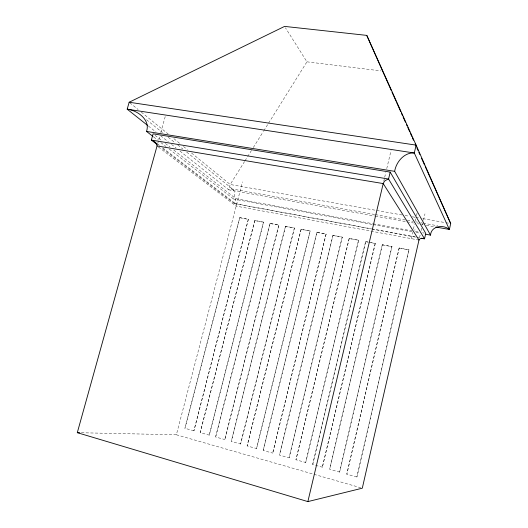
<?xml version="1.0" encoding="UTF-8"?>
<svg xmlns="http://www.w3.org/2000/svg" width="528" height="528" viewBox="0 0 528 528"><rect width="100%" height="100%" fill="white"/><g stroke="black" fill="none" stroke-linecap="round" stroke-linejoin="round"><path stroke-width="0.4" stroke-dasharray="2.64 1.98" d="M418.981 240.068L236.168 206.111L236.201 204.937A4.29 1.577 -71.3 0 0 235.937 204.125L234.584 203.683L161.845 148.084M419.529 237.686L420.433 233.719M421.159 230.545L421.7 228.162M422.426 224.987L422.789 223.397M423.515 220.222L424.967 213.873M411.22 238.63L412.678 232.3M413.404 229.132L414.493 224.387M415.226 221.219L415.767 218.843M416.5 215.681L417.226 212.513M408.943 249.784L356.908 476.989L408.943 249.784L399.194 247.929L346.81 474.203L356.908 476.989M399.194 247.929L346.81 474.203M391.941 246.55L339.616 472.085L391.941 246.55L382.318 244.715L329.63 469.333L339.616 472.085M382.318 244.715L329.63 469.333M383.77 181.21L384.516 178.048M384.707 177.263L385.823 172.531M386.76 168.584L391.063 150.434M375.151 243.355L322.344 467.267L375.309 243.533L368.821 242.147M358.585 240.2L305.719 462.475L358.585 240.2L349.213 238.418L295.964 459.789L305.719 462.475M322.549 467.247L312.682 464.528L365.66 241.547L368.029 242.002M365.66 241.547L312.682 464.528M349.213 238.418L295.964 459.789M342.23 237.092L289.106 457.763L342.23 237.092L332.977 235.33L279.47 455.11L289.106 457.763M332.977 235.33L279.47 455.11M326.086 234.023L272.719 453.116L326.086 234.023L316.952 232.28L263.188 450.496L272.719 453.116M310.147 230.987L256.542 448.529L310.147 230.987L301.125 229.271L247.124 445.942L256.542 448.529M316.952 232.28L263.188 450.496M301.125 229.271L247.124 445.942M294.406 227.997L240.583 444.008L294.406 227.997L285.496 226.301L231.271 441.448L240.583 444.008M278.863 225.04L224.829 439.54L278.863 225.04L270.065 223.364L215.615 437.006L224.829 439.54M285.496 226.301L231.271 441.448M270.065 223.364L215.615 437.006M414.81 230.333L415.001 229.581M263.518 222.116L209.273 435.131L263.518 222.116L254.826 220.466L200.171 432.63L209.273 435.131M254.826 220.466L200.171 432.63M193.921 430.782L184.919 428.307L239.778 217.602L248.358 219.232L193.921 430.782L248.358 219.232M239.778 217.602L184.919 428.307M173.798 150.044L235.891 198.693L234.584 203.683L371.296 228.954M81.391 432.762L176.365 434.775L242.504 181.889M157.714 143.583L158.591 140.422M158.809 139.63L159.911 135.676M160.789 132.515L165.409 115.916M372.253 224.459L233.633 199.082C234.518 196.112 235.389 192.377 233.323 189.697L186.087 151.635M244.583 161.495L230.188 184.496L228.782 189.842L374.57 216.018M245.018 160.796L247.196 157.311M247.632 156.618L251.559 150.341M253.301 147.556L263.333 131.525M263.769 130.825L268.132 123.856M268.567 123.163L306.94 61.829L285.463 27.793M374.609 214.48L231.772 188.918L228.782 189.842L179.269 150.539M306.94 61.829L380.985 70.904M402.059 214.962L230.188 184.496L190.549 152.216M405.068 215.49L409.352 216.256M412.355 216.784L415.028 217.259M415.84 217.404L420.446 218.222M422.836 218.645L445.13 222.592M445.837 222.717L449.11 223.298M375.421 214.625L412.751 221.311M415.998 221.892L417.622 222.182M420.836 222.757L422.446 223.047M423.245 223.186L437.692 225.773M375.382 216.163L406.157 221.694M406.969 221.839L413.45 223.001M417.503 223.727L419.12 224.024M421.509 224.453L423.1 224.737M426.287 225.311L435.052 226.882M235.891 198.693L372.55 223.667M373.355 223.813L412.17 230.901M415.384 231.488L419.384 232.221M422.578 232.802L424.175 233.099M373.065 224.605L412.784 231.878M416.018 232.472L420.05 233.204M235.343 203.63L416.09 237.032M416.849 237.171L419.107 237.587M372.108 229.106L415.747 237.171M240.035 217.793L248.609 219.424M255.077 220.658L263.756 222.308M270.31 223.555L279.094 225.225M285.727 226.486L294.624 228.182M301.343 229.456L310.352 231.172M317.15 232.465L326.278 234.201M333.168 235.514L342.415 237.27M349.391 238.603L358.756 240.385M365.818 241.725L368.194 242.18M368.98 242.326L375.309 243.533M382.463 244.893L392.08 246.721M399.333 248.101L409.068 249.955M176.365 434.775L313.249 474.104M314.041 474.329L360.723 487.74M231.772 188.918L233.323 189.697M158.36 146.949L236.168 206.111M157.489 143.88L159.463 145.391M162.71 147.88L235.745 203.874M153.655 136.976L157.555 140.006M160.809 142.527L166.01 146.566M169.264 149.094L233.633 199.082M155.041 135.346L161.509 140.415M165.389 143.458L169.917 147.002M148.408 126.034L156.123 132.158M160.624 135.736L168.34 141.86M171.554 144.415L176.055 147.985M146.507 119.744L162.466 132.601M168.214 137.227L174.596 142.375M177.784 144.943L182.893 149.061M129.809 102.762L138.125 109.534M141.319 112.134L168.168 134M173.923 138.686L180.319 143.887M183.513 146.494L187.354 149.615"/><path stroke-width="0.79" d="M425.693 234.241L430.531 235.125C431.079 225.911 443.375 224.275 449.387 229.456L450.701 223.582L416.123 145.127L366.788 35.389L284.585 26.4L129.169 102.241L127.189 109.19L147.761 125.525M430.531 235.125L394.647 171.336C396.132 162.083 404.21 152.196 414.289 153.001L449.387 229.456L435.844 227.027M390.192 172.102L388.562 179.025L424.538 238.795L421.139 238.379A4.62 3.782 87.7 0 0 419.885 238.966L418.981 240.068L362.3 488.195L307.864 501.6L77.299 432.67L157.054 145.952L156.651 144.144A5.491 5.115 61.7 0 0 155.549 142.534L153.589 140.976L151.358 140.072L153.1 133.828L390.192 172.102L425.773 233.389L424.538 238.795L421.344 238.207M307.864 501.6L383.209 183.572L384.153 181.817A5.993 3.029 -68.2 0 1 385.374 180.451L388.562 179.025L151.358 140.072L157.258 144.58M153.008 136.468L146.5 131.419C150.691 119.869 137.432 110.339 127.189 109.19L414.289 153.001L416.123 145.127L129.169 102.241M77.299 432.67L79.754 432.722M146.5 131.419L394.647 171.336M157.054 145.952L383.209 183.572L418.981 240.068M382.615 71.102L391.334 90.631M392.007 92.136L396.026 101.152M396.7 102.65L400.726 111.665M401.399 113.17L402.402 115.421M403.075 116.926L405.418 122.179M406.428 124.436L407.095 125.935M407.768 127.439L409.781 131.947M410.454 133.445L411.794 136.455M412.467 137.953L413.47 140.21M415.147 143.966L416.156 146.216M416.823 147.721L418.169 150.724M418.836 152.229L419.846 154.48M421.522 158.235L424.538 164.993M425.212 166.498L450.701 223.582M366.788 35.389L382.285 70.363"/></g></svg>
